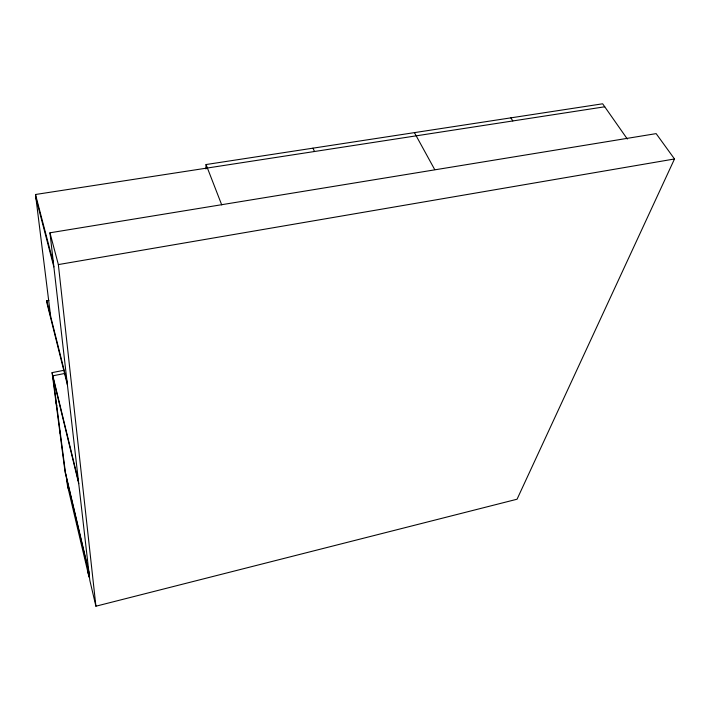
<?xml version="1.0" encoding="UTF-8"?>
<svg xmlns="http://www.w3.org/2000/svg" width="710" height="710" viewBox="0 0 710 710"><rect width="100%" height="100%" fill="white"/><g stroke="black" fill="none" stroke-linecap="round" stroke-linejoin="round"><path stroke-width="1.06" d="M205.9 168.953L206.06 164.542L602.648 103.793L627.329 139.036M674.5 158.969L517.058 499.219L95.912 606.207L89.85 580.478L49.957 232.8L656.147 133.622L674.5 158.969L58.353 264.582L49.957 232.8M64.814 373.451L52.859 375.812L65.764 474.999M89.069 573.689L65.063 472.008L52.087 372.626L64.024 370.283M67.397 384.811L47.117 303.756L46.736 300.765L48.91 300.374M50.641 316.34L35.5 194.496L604.742 106.784M510.863 117.851L512.806 120.948M414.427 132.628L434.697 169.566M312.959 148.168L314.521 151.505M206.06 164.542L221.724 204.906M35.5 194.496L53.436 263.17M35.97 198.294L53.862 266.898M46.736 300.765L67.068 381.927M52.087 372.626L78.482 481.389M53.17 378.226L78.739 483.652M56.001 402.605L56.756 405.738M59.658 430.615L60.394 433.695M65.515 473.091L88.865 571.923M67.184 481.025L68.133 488.347M66.474 478.007L67.423 485.347L89.069 577.15L88.28 570.343M87.49 567.006L88.288 573.831M58.353 264.582L95.912 606.207"/></g></svg>
